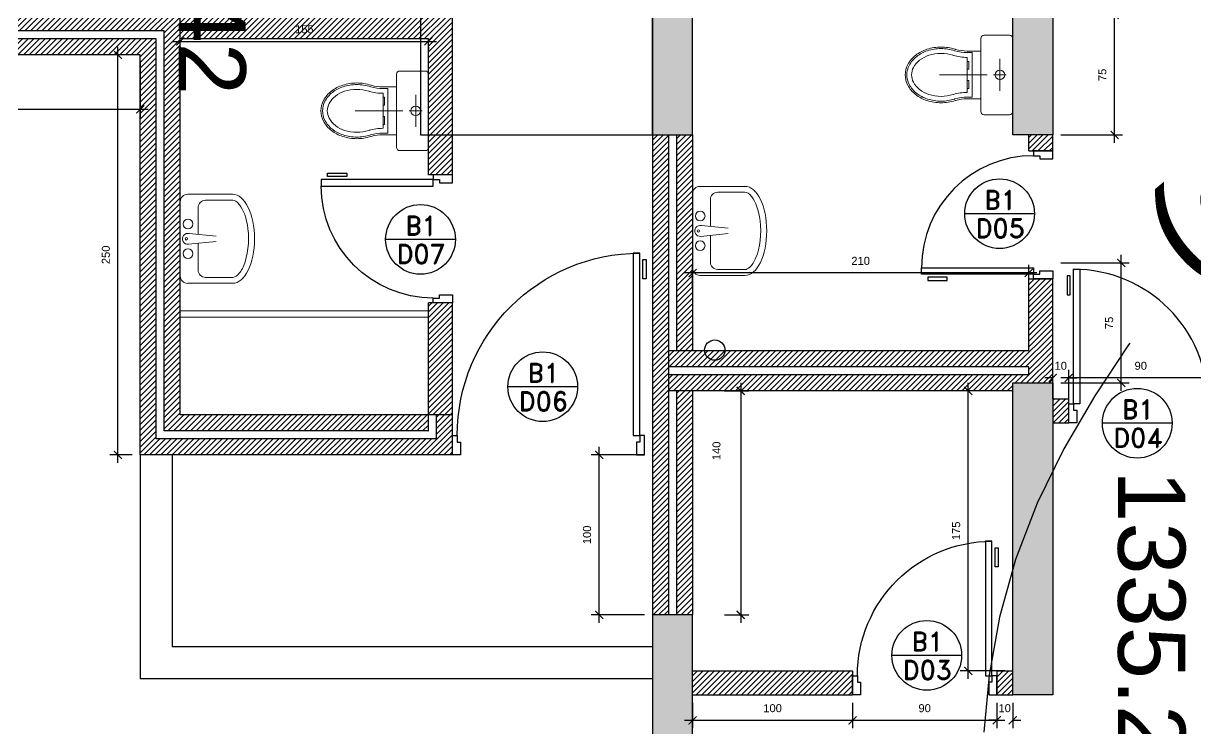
# Model space of a CAD drawing. Header units: centimetres. Extents: x 96271 to 179142, y 9855 to 112216.
# Drawn here: x 139344 to 140076, y 81679 to 82120 of the extents above; entities that cross this region are included whole.
import ezdxf
from ezdxf.enums import TextEntityAlignment as Align

# ---------------------------------------------------------------- set-up
doc = ezdxf.new("R2010")
doc.units = ezdxf.units.CM
doc.header["$LTSCALE"] = 100
doc.header["$MEASUREMENT"] = 0
doc.header["$PDSIZE"] = 0.2
doc.layers.get('0').update_dxf_attribs({"linetype": 'CONTINUOUS'})
doc.layers.get('DEFPOINTS').update_dxf_attribs({"linetype": 'CONTINUOUS'})
for name, color, linetype in [('0-door', 7, 'CONTINUOUS'), ('1-door', 7, 'CONTINUOUS'), ('A-Dim CMU', 2, 'CONTINUOUS'), ('A-DOOR-ANOT', 111, 'CONTINUOUS'), ('A-Patt-CMU', 8, 'CONTINUOUS'), ('A-Patt-Strcr', 8, 'CONTINUOUS'), ('A-Sanitary fixt', 143, 'CONTINUOUS'), ('A-Wall-Full', 5, 'CONTINUOUS'), ('A-Wall-Prht', 2, 'CONTINUOUS'), ('A-Wall-Strctr', 6, 'CONTINUOUS'), ('C-TOPO-MAJR', 235, 'CONTINUOUS'), ('HANDLES', 2, 'CONTINUOUS'), ('M-DR-SW', 62, 'CONTINUOUS'), ('PLANTS', 75, 'CONTINUOUS'), ('S-Limit-Formwork', 42, 'CONTINUOUS'), ('V-NODE-TEXT', 11, 'CONTINUOUS')]:
    doc.layers.add(name, color=color, linetype=linetype)
doc.layers.add('cadre', color=7, linetype='CONTINUOUS', lineweight=0)
doc.layers.add('sanitaires', color=150, linetype='CONTINUOUS', lineweight=0)
doc.styles.add('I', font='ITALICC.SHX')
doc.styles.add('ROMAND', font='romand.shx', dxfattribs={"height": 10})
doc.styles.get("Standard").update_dxf_attribs({"font": 'arial.ttf'})
doc.dimstyles.new('1-50', dxfattribs={"dimtxt": 11.25, "dimasz": 5, "dimexe": 5, "dimexo": 5, "dimgap": 5, "dimtad": 1, "dimdec": 1, "dimrnd": 0.5, "dimzin": 12, "dimdsep": 46, "dimtxsty": 'Standard', "dimblk": 'ARCHTICK', "dimcen": 0.09, "dimdle": 5, "dimadec": 0, "dimazin": 3, "dimtfac": 1, "dimtdec": 1, "dimtix": 1, "dimtofl": 0, "dimtmove": 1, "dimatfit": 3, "dimfxl": 5, "dimtolj": 1, "dimtzin": 0, "dimarcsym": 0})
pattern_1 = [(225, (149663.1543, 69378.0145), (1.76776695, -1.76776695), [])]

# ---------------------------------------------------------------- blocks, each defined once
blk = doc.blocks.new('A$C5EE75B5F')
at = {"layer": 'C-TOPO-MAJR', "linetype": 'Continuous', "lineweight": -3}
blk.add_lwpolyline([(77.772, 41.1654), (77.7827, 41.1578), (78.1019, 40.947), (78.4322, 40.7548), (78.7732, 40.5875), (79.1248, 40.4519), (79.4856, 40.3527), (79.8482, 40.288), (80.204, 40.254)], dxfattribs=at)
blk.add_text('(1335.00)', height=0.6, rotation=309.70217, dxfattribs=at).set_placement((75.9316, 42.6638, 1325), align=Align.CENTER)
at = {"layer": 'cadre', "style": 'I', "flags": 4}
blk.add_attdef('NORD', text='', height=0.27, rotation=272.48913, dxfattribs=at).set_placement((17.2349, 54.4223), align=Align.MIDDLE)
blk.add_attdef('NORD', text='', height=0.27, rotation=272.48913, dxfattribs=at).set_placement((17.2349, 54.4223), align=Align.MIDDLE)
at = {"layer": 'V-NODE-TEXT', "color": 3, "linetype": 'ByBlock', "char_height": 0.42, "attachment_point": 4}
for s, insert in [('1335.20', (78.5665, 41.3001)), ('1334.42', (74.1008, 35.4307))]:
    blk.add_mtext(s, dxfattribs=dict(at, insert=insert))
blk = doc.blocks.new('Dl80-12')
at = {"color": 1}
for p, q in [((0.3, 1.1), (0.3, 9.5)), ((0.3, 9.5), (0.7, 9.5)), ((0.7, 9.5), (0.7, 1.1)), ((0, -0.1), (0, 1.1)), ((0, 1.1), (0.3, 1.1)), ((0.3, 1.1), (0.3, 0.7)), ((0.7, 1.1), (0.3, 1.1)), ((8.7, 1.1), (8.7, 0.7)), ((9, 1.1), (8.7, 1.1)), ((9, -0.1), (9, 1.1)), ((0.3, 0.7), (0.5, 0.7)), ((0.5, 0.7), (0.5, -0.1)), ((8.7, 0.7), (8.5, 0.7)), ((8.5, 0.7), (8.5, -0.1)), ((0.5, -0.1), (0, -0.1)), ((8.5, -0.1), (9, -0.1))]:
    blk.add_line(p, q, dxfattribs=at)
at = {"color": 7}
blk.add_arc((0.3, 1.1), 8.4, 0, 90, dxfattribs=at)
at = {"layer": 'HANDLES'}
blk.add_lwpolyline([(0.1, 9.1), (-0.1, 9.1), (-0.1, 7.9), (0.1, 7.9), (0.1, 9.1)], dxfattribs=at)
blk = doc.blocks.new('A$C16F3348E')
at = {"color": 1}
for p, q in [((126, 231), (114, 231)), ((114, 231), (114, 228)), ((114, 228), (118, 228)), ((118, 228), (118, 226)), ((126, 226), (126, 231)), ((118, 226), (126, 226)), ((0, 118), (114, 118)), ((0, 114), (0, 118)), ((114, 118), (114, 114)), ((114, 114), (0, 114)), ((114, 114), (118, 114)), ((114, 111), (114, 114)), ((126, 111), (114, 111)), ((118, 116), (126, 116)), ((118, 114), (118, 116)), ((126, 116), (126, 111))]:
    blk.add_line(p, q, dxfattribs=at)
blk.add_arc((114, 114), 114, 90, 180)
at = {"layer": 'HANDLES'}
blk.add_lwpolyline([(4, 112), (4, 110), (16, 110), (16, 112), (4, 112)], dxfattribs=at)
blk = doc.blocks.new('_ArchTick')
at = {"color": 0, "linetype": 'ByBlock', "const_width": 0.15}
blk.add_lwpolyline([(-0.5, -0.5), (0.5, 0.5)], dxfattribs=at)
blk = doc.blocks.new('*D1431')
at = {"layer": 'A-Dim CMU', "color": 0, "lineweight": -2, "transparency": 16777216}
for p, q in [((139411.56, 82100.37), (139397.61, 82100.37)), ((139402.61, 81845.33), (139402.61, 82105.37)), ((139411.56, 81850.33), (139397.61, 81850.33))]:
    blk.add_line(p, q, dxfattribs=at)
at = {"layer": 'DEFPOINTS', "color": 0, "transparency": 16777216}
for p in [(139402.61, 82100.37), (139416.56, 82100.37), (139416.56, 81850.33)]:
    blk.add_point(p, dxfattribs=at)
at = {"layer": 'A-Dim CMU', "color": 0, "lineweight": -2, "transparency": 16777216, "xscale": 5, "yscale": 5, "zscale": 5}
for p, rotation in [((139402.61, 82100.37), 90), ((139402.61, 81850.33), 270)]:
    blk.add_blockref('_ArchTick', p, dxfattribs=dict(at, rotation=rotation))
at = {"layer": 'A-Dim CMU', "color": 0, "transparency": 16777216, "insert": (139395.05, 81975.35), "char_height": 5, "attachment_point": 5, "rotation": 90}
blk.add_mtext('\\A1;250', dxfattribs=at)
blk = doc.blocks.new('*D1432')
at = {"layer": 'A-Dim CMU', "color": 0, "lineweight": -2, "transparency": 16777216}
for p, q in [((138901.56, 82095.37), (138901.56, 82061.27)), ((139416.56, 82095.37), (139416.56, 82061.27)), ((139421.56, 82066.27), (138896.56, 82066.27))]:
    blk.add_line(p, q, dxfattribs=at)
at = {"layer": 'DEFPOINTS', "color": 0, "transparency": 16777216}
for p in [(138901.56, 82100.37), (139416.56, 82100.37), (138901.56, 82066.27)]:
    blk.add_point(p, dxfattribs=at)
at = {"layer": 'A-Dim CMU', "color": 0, "lineweight": -2, "transparency": 16777216, "xscale": 5, "yscale": 5, "zscale": 5, "rotation": 180}
blk.add_blockref('_ArchTick', (138901.56, 82066.27), dxfattribs=at)
at = {"layer": 'A-Dim CMU', "color": 0, "lineweight": -2, "transparency": 16777216, "xscale": 5, "yscale": 5, "zscale": 5}
blk.add_blockref('_ArchTick', (139416.56, 82066.27), dxfattribs=at)
at = {"layer": 'A-Dim CMU', "color": 0, "transparency": 16777216, "insert": (139159.06, 82073.82), "char_height": 5, "attachment_point": 5}
blk.add_mtext('\\A1;515', dxfattribs=at)
blk = doc.blocks.new('*D1455')
at = {"layer": 'A-Dim CMU', "color": 0, "lineweight": -2, "transparency": 16777216}
for p, q in [((139761.56, 81695.33), (139761.56, 81679.43)), ((139861.56, 81695.33), (139861.56, 81679.43)), ((139756.56, 81684.43), (139866.56, 81684.43))]:
    blk.add_line(p, q, dxfattribs=at)
at = {"layer": 'DEFPOINTS', "color": 0, "transparency": 16777216}
for p in [(139761.56, 81700.33), (139861.56, 81700.33), (139861.56, 81684.43)]:
    blk.add_point(p, dxfattribs=at)
at = {"layer": 'A-Dim CMU', "color": 0, "lineweight": -2, "transparency": 16777216, "xscale": 5, "yscale": 5, "zscale": 5, "rotation": 180}
blk.add_blockref('_ArchTick', (139761.56, 81684.43), dxfattribs=at)
at = {"layer": 'A-Dim CMU', "color": 0, "lineweight": -2, "transparency": 16777216, "xscale": 5, "yscale": 5, "zscale": 5}
blk.add_blockref('_ArchTick', (139861.56, 81684.43), dxfattribs=at)
at = {"layer": 'A-Dim CMU', "color": 0, "transparency": 16777216, "insert": (139811.56, 81691.98), "char_height": 5, "attachment_point": 5}
blk.add_mtext('\\A1;100', dxfattribs=at)
blk = doc.blocks.new('*D1456')
at = {"layer": 'A-Dim CMU', "color": 0, "lineweight": -2, "transparency": 16777216}
for p, q in [((139861.56, 81695.33), (139861.56, 81679.43)), ((139951.56, 81695.33), (139951.56, 81679.43)), ((139856.56, 81684.43), (139956.56, 81684.43))]:
    blk.add_line(p, q, dxfattribs=at)
at = {"layer": 'DEFPOINTS', "color": 0, "transparency": 16777216}
for p in [(139861.56, 81700.33), (139951.56, 81700.33), (139951.56, 81684.43)]:
    blk.add_point(p, dxfattribs=at)
at = {"layer": 'A-Dim CMU', "color": 0, "lineweight": -2, "transparency": 16777216, "xscale": 5, "yscale": 5, "zscale": 5, "rotation": 180}
blk.add_blockref('_ArchTick', (139861.56, 81684.43), dxfattribs=at)
at = {"layer": 'A-Dim CMU', "color": 0, "lineweight": -2, "transparency": 16777216, "xscale": 5, "yscale": 5, "zscale": 5}
blk.add_blockref('_ArchTick', (139951.56, 81684.43), dxfattribs=at)
at = {"layer": 'A-Dim CMU', "color": 0, "transparency": 16777216, "insert": (139906.56, 81691.98), "char_height": 5, "attachment_point": 5}
blk.add_mtext('\\A1;90', dxfattribs=at)
blk = doc.blocks.new('*D1402')
at = {"layer": 'A-Dim CMU', "color": 0, "lineweight": -2, "transparency": 16777216}
for p, q in [((139951.56, 81695.33), (139951.56, 81679.43)), ((139961.56, 81695.33), (139961.56, 81679.43)), ((139951.56, 81684.43), (139946.56, 81684.43)), ((139961.56, 81684.43), (139966.56, 81684.43))]:
    blk.add_line(p, q, dxfattribs=at)
at = {"layer": 'DEFPOINTS', "color": 0, "transparency": 16777216}
for p in [(139951.56, 81700.33), (139961.56, 81700.33), (139961.56, 81684.43)]:
    blk.add_point(p, dxfattribs=at)
at = {"layer": 'A-Dim CMU', "color": 0, "lineweight": -2, "transparency": 16777216, "xscale": 5, "yscale": 5, "zscale": 5}
blk.add_blockref('_ArchTick', (139951.56, 81684.43), dxfattribs=at)
at = {"layer": 'A-Dim CMU', "color": 0, "lineweight": -2, "transparency": 16777216, "xscale": 5, "yscale": 5, "zscale": 5, "rotation": 180}
blk.add_blockref('_ArchTick', (139961.56, 81684.43), dxfattribs=at)
at = {"layer": 'A-Dim CMU', "color": 0, "transparency": 16777216, "insert": (139956.56, 81691.98), "char_height": 5, "attachment_point": 5}
blk.add_mtext('\\A1;10', dxfattribs=at)
blk = doc.blocks.new('*D1403')
at = {"layer": 'A-Dim CMU', "color": 0, "lineweight": -2, "transparency": 16777216}
for p, q in [((139731.56, 81850.33), (139698.21, 81850.33)), ((139703.21, 81745.33), (139703.21, 81855.33)), ((139731.56, 81750.33), (139698.21, 81750.33))]:
    blk.add_line(p, q, dxfattribs=at)
at = {"layer": 'DEFPOINTS', "color": 0, "transparency": 16777216}
for p in [(139703.21, 81850.33), (139736.56, 81850.33), (139736.56, 81750.33)]:
    blk.add_point(p, dxfattribs=at)
at = {"layer": 'A-Dim CMU', "color": 0, "lineweight": -2, "transparency": 16777216, "xscale": 5, "yscale": 5, "zscale": 5}
for p, rotation in [((139703.21, 81850.33), 90), ((139703.21, 81750.33), 270)]:
    blk.add_blockref('_ArchTick', p, dxfattribs=dict(at, rotation=rotation))
at = {"layer": 'A-Dim CMU', "color": 0, "transparency": 16777216, "insert": (139695.66, 81800.33), "char_height": 5, "attachment_point": 5, "rotation": 90}
blk.add_mtext('\\A1;100', dxfattribs=at)
blk = doc.blocks.new('*D1404')
at = {"layer": 'A-Dim CMU', "color": 0, "lineweight": -2, "transparency": 16777216}
for p, q in [((139791.65, 81895.33), (139791.65, 81745.33)), ((139781.49, 81890.33), (139796.65, 81890.33)), ((139781.49, 81750.33), (139796.65, 81750.33))]:
    blk.add_line(p, q, dxfattribs=at)
at = {"layer": 'DEFPOINTS', "color": 0, "transparency": 16777216}
for p in [(139776.49, 81890.33), (139776.49, 81750.33), (139791.65, 81750.33)]:
    blk.add_point(p, dxfattribs=at)
at = {"layer": 'A-Dim CMU', "color": 0, "lineweight": -2, "transparency": 16777216, "xscale": 5, "yscale": 5, "zscale": 5}
for p, rotation in [((139791.65, 81890.33), 90), ((139791.65, 81750.33), 270)]:
    blk.add_blockref('_ArchTick', p, dxfattribs=dict(at, rotation=rotation))
at = {"layer": 'A-Dim CMU', "color": 0, "transparency": 16777216, "insert": (139776.54, 81852.83), "char_height": 5, "attachment_point": 5, "rotation": 90}
blk.add_mtext('\\A1;140', dxfattribs=at)
blk = doc.blocks.new('*D1405')
at = {"layer": 'A-Dim CMU', "color": 0, "lineweight": -2, "transparency": 16777216}
for p, q in [((140029.38, 81890.33), (140029.38, 81975.33)), ((139991.56, 81970.33), (140034.38, 81970.33)), ((139991.56, 81895.33), (140034.38, 81895.33))]:
    blk.add_line(p, q, dxfattribs=at)
at = {"layer": 'DEFPOINTS', "color": 0, "transparency": 16777216}
for p in [(139986.56, 81970.33), (140029.38, 81970.33), (139986.56, 81895.33)]:
    blk.add_point(p, dxfattribs=at)
at = {"layer": 'A-Dim CMU', "color": 0, "lineweight": -2, "transparency": 16777216, "xscale": 5, "yscale": 5, "zscale": 5}
for p, rotation in [((140029.38, 81970.33), 90), ((140029.38, 81895.33), 270)]:
    blk.add_blockref('_ArchTick', p, dxfattribs=dict(at, rotation=rotation))
at = {"layer": 'A-Dim CMU', "color": 0, "transparency": 16777216, "insert": (140021.84, 81932.83), "char_height": 5, "attachment_point": 5, "rotation": 90}
blk.add_mtext('\\A1;75', dxfattribs=at)
blk = doc.blocks.new('*D1406')
at = {"layer": 'A-Dim CMU', "color": 0, "lineweight": -2, "transparency": 16777216}
for p, q in [((139761.56, 81955.33), (139761.56, 81969.02)), ((139971.56, 81955.33), (139971.56, 81969.02)), ((139976.56, 81964.02), (139756.56, 81964.02))]:
    blk.add_line(p, q, dxfattribs=at)
at = {"layer": 'DEFPOINTS', "color": 0, "transparency": 16777216}
for p in [(139761.56, 81964.02), (139761.56, 81950.33), (139971.56, 81950.33)]:
    blk.add_point(p, dxfattribs=at)
at = {"layer": 'A-Dim CMU', "color": 0, "lineweight": -2, "transparency": 16777216, "xscale": 5, "yscale": 5, "zscale": 5, "rotation": 180}
blk.add_blockref('_ArchTick', (139761.56, 81964.02), dxfattribs=at)
at = {"layer": 'A-Dim CMU', "color": 0, "lineweight": -2, "transparency": 16777216, "xscale": 5, "yscale": 5, "zscale": 5}
blk.add_blockref('_ArchTick', (139971.56, 81964.02), dxfattribs=at)
at = {"layer": 'A-Dim CMU', "color": 0, "transparency": 16777216, "insert": (139866.56, 81971.57), "char_height": 5, "attachment_point": 5}
blk.add_mtext('\\A1;210', dxfattribs=at)
blk = doc.blocks.new('*D1408')
at = {"layer": 'A-Dim CMU', "color": 0, "lineweight": -2, "transparency": 16777216}
for p, q in [((140025.13, 82045.33), (140025.13, 82130.33)), ((139991.56, 82125.33), (140030.13, 82125.33)), ((139991.56, 82050.33), (140030.13, 82050.33))]:
    blk.add_line(p, q, dxfattribs=at)
at = {"layer": 'DEFPOINTS', "color": 0, "transparency": 16777216}
for p in [(139986.56, 82125.33), (140025.13, 82125.33), (139986.56, 82050.33)]:
    blk.add_point(p, dxfattribs=at)
at = {"layer": 'A-Dim CMU', "color": 0, "lineweight": -2, "transparency": 16777216, "xscale": 5, "yscale": 5, "zscale": 5}
for p, rotation in [((140025.13, 82125.33), 90), ((140025.13, 82050.33), 270)]:
    blk.add_blockref('_ArchTick', p, dxfattribs=dict(at, rotation=rotation))
at = {"layer": 'A-Dim CMU', "color": 0, "transparency": 16777216, "insert": (140017.59, 82087.83), "char_height": 5, "attachment_point": 5, "rotation": 90}
blk.add_mtext('\\A1;75', dxfattribs=at)
blk = doc.blocks.new('*D1417')
at = {"layer": 'A-Dim CMU', "color": 0, "lineweight": -2, "transparency": 16777216}
for p, q in [((139986.56, 81885.33), (139986.56, 81903.44)), ((139996.56, 81885.33), (139996.56, 81903.44)), ((139986.56, 81898.44), (139981.56, 81898.44)), ((139996.56, 81898.44), (140001.56, 81898.44))]:
    blk.add_line(p, q, dxfattribs=at)
at = {"layer": 'DEFPOINTS', "color": 0, "transparency": 16777216}
for p in [(139996.56, 81898.44), (139986.56, 81880.33), (139996.56, 81880.33)]:
    blk.add_point(p, dxfattribs=at)
at = {"layer": 'A-Dim CMU', "color": 0, "lineweight": -2, "transparency": 16777216, "xscale": 5, "yscale": 5, "zscale": 5}
blk.add_blockref('_ArchTick', (139986.56, 81898.44), dxfattribs=at)
at = {"layer": 'A-Dim CMU', "color": 0, "lineweight": -2, "transparency": 16777216, "xscale": 5, "yscale": 5, "zscale": 5, "rotation": 180}
blk.add_blockref('_ArchTick', (139996.56, 81898.44), dxfattribs=at)
at = {"layer": 'A-Dim CMU', "color": 0, "transparency": 16777216, "insert": (139991.56, 81905.99), "char_height": 5, "attachment_point": 5}
blk.add_mtext('\\A1;10', dxfattribs=at)
blk = doc.blocks.new('*D1418')
at = {"layer": 'A-Dim CMU', "color": 0, "lineweight": -2, "transparency": 16777216}
for p, q in [((139996.56, 81885.33), (139996.56, 81903.44)), ((140086.56, 81885.33), (140086.56, 81903.44)), ((140091.56, 81898.44), (139991.56, 81898.44))]:
    blk.add_line(p, q, dxfattribs=at)
at = {"layer": 'DEFPOINTS', "color": 0, "transparency": 16777216}
for p in [(139996.56, 81898.44), (139996.56, 81880.33), (140086.56, 81880.33)]:
    blk.add_point(p, dxfattribs=at)
at = {"layer": 'A-Dim CMU', "color": 0, "lineweight": -2, "transparency": 16777216, "xscale": 5, "yscale": 5, "zscale": 5}
for p, rotation in [((139996.56, 81898.44), 179.9999999994442), ((140086.56, 81898.44), 359.9999999994442)]:
    blk.add_blockref('_ArchTick', p, dxfattribs=dict(at, rotation=rotation))
at = {"layer": 'A-Dim CMU', "color": 0, "transparency": 16777216, "insert": (140041.56, 81905.99), "char_height": 5, "attachment_point": 5}
blk.add_mtext('\\A1;90', dxfattribs=at)
blk = doc.blocks.new('SIEGE')
at = {"layer": 'sanitaires'}
for p, q in [((0.08, -0.1), (0.08, 0.1)), ((0.04, 0), (0.12, 0)), ((0.16, 0), (0.46, 0))]:
    blk.add_line(p, q, dxfattribs=at)
for points in [[(0, -0.23), (0, 0.23, -0.414214), (0.02, 0.25), (0.18, 0.25, -0.414214), (0.2, 0.23), (0.2, -0.23, -0.414214), (0.18, -0.25), (0.02, -0.25, -0.414214)], [(0.255, 0.14), (0.2858, 0.14, 0.070503), (0.3623, 0.1508, -0.002744), (0.3646, 0.1516, -0.078075), (0.45, 0.165, -0.078075), (0.5354, 0.1516, -0.087567), (0.603, 0.1159, -0.105488), (0.65, 0.0599, -0.122953), (0.665, 0, -0.122953), (0.65, -0.0599, -0.105488), (0.603, -0.1159, -0.087567), (0.5354, -0.1516, -0.078075), (0.45, -0.165, -0.078075), (0.3646, -0.1516, -0.002744), (0.3623, -0.1508, 0.070503), (0.2858, -0.14), (0.255, -0.14)], [(0.285, 0.11), (0.2858, 0.11, 0.071649), (0.3719, 0.1224, -0.002744), (0.3738, 0.123, -0.078075), (0.45, 0.135, -0.078075), (0.5262, 0.123, -0.087567), (0.5845, 0.0922, -0.105488), (0.6236, 0.0458, -0.122953), (0.635, 0, -0.122953), (0.6236, -0.0458, -0.105488), (0.5845, -0.0922, -0.087567), (0.5262, -0.123, -0.078075), (0.45, -0.135, -0.078075), (0.3738, -0.123, -0.002744), (0.3719, -0.1224, 0.071649), (0.2858, -0.11), (0.285, -0.11)]]:
    blk.add_lwpolyline(points, format="xyb", close=True, dxfattribs=at)
blk.add_lwpolyline([(0.2, 0.15), (0.2858, 0.15, 0.070055), (0.3592, 0.1603, -0.002744), (0.3616, 0.1611, -0.078075), (0.45, 0.175, -0.078075), (0.5384, 0.1611, -0.087567), (0.6091, 0.1237, -0.105488), (0.6589, 0.0646, -0.122953), (0.675, 0, -0.122953), (0.6589, -0.0646, -0.105488), (0.6091, -0.1237, -0.087567), (0.5384, -0.1611, -0.078075), (0.45, -0.175, -0.078075), (0.3616, -0.1611, -0.002744), (0.3592, -0.1603, 0.070055), (0.2858, -0.15), (0.2, -0.15)], format="xyb", dxfattribs=at)
for points in [[(0.285, 0.085), (0.275, 0.085), (0.275, 0.035), (0.285, 0.035)], [(0.285, -0.085), (0.275, -0.085), (0.275, -0.035), (0.285, -0.035)]]:
    blk.add_lwpolyline(points, dxfattribs=at)
blk.add_circle((0.08, 0), 0.03, dxfattribs=at)
blk = doc.blocks.new('A$C16793335')
at = {"layer": 'sanitaires'}
for p, q in [((-22.93, 1.35), (23.44, 1.35)), ((-27.57, -3.29), (-27.57, -31.39)), ((-1.48, -20.99), (-3.07, -4.27)), ((1.98, -20.99), (3.67, -3.74)), ((28.07, -3.29), (28.07, -31.39)), ((-23.86, -14.41), (-23.86, -31.39)), ((-2.55, -9.78), (-19.22, -9.78)), ((19.73, -9.78), (3.08, -9.78)), ((24.36, -14.41), (24.36, -31.39))]:
    blk.add_line(p, q, dxfattribs=at)
for centre, radius in [((-9.02, -3.42), 3.02), ((0.25, -2.33), 0.741), ((9.53, -3.42), 3.02)]:
    blk.add_circle(centre, radius, dxfattribs=at)
for centre, radius, start, end in [((-22.93, -3.29), 4.64, 90, 180), ((0.25, -3.42), 3.43, 354.03503, 194.36306), ((23.44, -3.29), 4.64, 0, 90), ((-19.22, -14.41), 4.64, 90, 180), ((19.73, -14.41), 4.64, 0, 90)]:
    blk.add_arc(centre, radius, start, end, dxfattribs=at)
at = {"layer": 'sanitaires', "extrusion": (0, 0, -1)}
blk.add_ellipse((0.25, -31.39), major_axis=(-27.82, 0), ratio=0.489262, start_param=3.141593, end_param=6.283185, dxfattribs=at)
at = {"layer": 'sanitaires'}
blk.add_open_spline([(24.36, -31.39), (24.36, -32.25), (24.02, -33.26), (21.65, -35.79), (19.64, -37.16), (11.04, -40.78), (1.94, -41.89), (-12.47, -40.12), (-18.08, -38.01), (-23.21, -34), (-23.86, -32.51), (-23.86, -31.39)], degree=3, knots=[0, 0, 0, 0, 0.429762, 0.429762, 0.859523, 0.859523, 1.816754, 1.816754, 2.581686, 2.581686, 3.141593, 3.141593, 3.141593, 3.141593], dxfattribs=at)
blk = doc.blocks.new('Dl70-12')
at = {"color": 1}
for p, q in [((0.3, 8.1), (0.7, 8.1)), ((0.3, 1.1), (0.3, 8.1)), ((0.7, 8.1), (0.7, 1.1)), ((0, -0.1), (0, 1.1)), ((0, 1.1), (0.3, 1.1)), ((0.3, 1.1), (0.3, 0.7)), ((0.7, 1.1), (0.3, 1.1)), ((7.7, 1.1), (7.7, 0.7)), ((8, 1.1), (7.7, 1.1)), ((8, -0.1), (8, 1.1)), ((0.3, 0.7), (0.5, 0.7)), ((0.5, 0.7), (0.5, -0.1)), ((7.5, 0.7), (7.5, -0.1)), ((7.7, 0.7), (7.5, 0.7)), ((0.5, -0.1), (0, -0.1)), ((7.5, -0.1), (8, -0.1))]:
    blk.add_line(p, q, dxfattribs=at)
at = {"color": 7}
blk.add_arc((0.7, 1.1), 7, 0, 90, dxfattribs=at)
at = {"layer": 'HANDLES'}
blk.add_lwpolyline([(0.1, 7.7), (-0.1, 7.7), (-0.1, 6.5), (0.1, 6.5), (0.1, 7.7)], dxfattribs=at)
blk = doc.blocks.new('*D1426')
at = {"layer": 'A-Dim CMU', "color": 0, "lineweight": -2, "transparency": 16777216}
for p, q in [((139436.56, 82108.78), (139601.56, 82108.78)), ((139441.56, 82105.37), (139441.56, 82103.78)), ((139596.56, 82105.37), (139596.56, 82103.78))]:
    blk.add_line(p, q, dxfattribs=at)
at = {"layer": 'DEFPOINTS', "color": 0, "transparency": 16777216}
for p in [(139441.56, 82110.37), (139596.56, 82110.37), (139596.56, 82108.78)]:
    blk.add_point(p, dxfattribs=at)
at = {"layer": 'A-Dim CMU', "color": 0, "lineweight": -2, "transparency": 16777216, "xscale": 5, "yscale": 5, "zscale": 5, "rotation": 180}
blk.add_blockref('_ArchTick', (139441.56, 82108.78), dxfattribs=at)
at = {"layer": 'A-Dim CMU', "color": 0, "lineweight": -2, "transparency": 16777216, "xscale": 5, "yscale": 5, "zscale": 5}
blk.add_blockref('_ArchTick', (139596.56, 82108.78), dxfattribs=at)
at = {"layer": 'A-Dim CMU', "color": 0, "transparency": 16777216, "insert": (139519.06, 82116.33), "char_height": 5, "attachment_point": 5}
blk.add_mtext('\\A1;155', dxfattribs=at)
blk = doc.blocks.new('DOOR NO')
blk.add_line((1261, 534), (661, 534))
blk.add_circle((961, 534), 300)
at = {"style": 'ROMAND'}
for tag, p in [('LEVEL', (969, 572)), ('DOOR', (966, 327))]:
    blk.add_attdef(tag, text='', height=162, dxfattribs=at).set_placement(p, align=Align.CENTER)
blk = doc.blocks.new('*D1463')
at = {"layer": 'A-Dim CMU', "color": 0, "lineweight": -2, "transparency": 16777216}
for p, q in [((139933.83, 81710.33), (139933.83, 81895.33)), ((139956.56, 81890.33), (139928.83, 81890.33)), ((139956.56, 81715.33), (139928.83, 81715.33))]:
    blk.add_line(p, q, dxfattribs=at)
at = {"layer": 'DEFPOINTS', "color": 0, "transparency": 16777216}
for p in [(139933.83, 81890.33), (139961.56, 81890.33), (139961.56, 81715.33)]:
    blk.add_point(p, dxfattribs=at)
at = {"layer": 'A-Dim CMU', "color": 0, "lineweight": -2, "transparency": 16777216, "xscale": 5, "yscale": 5, "zscale": 5}
for p, rotation in [((139933.83, 81890.33), 90), ((139933.83, 81715.33), 270)]:
    blk.add_blockref('_ArchTick', p, dxfattribs=dict(at, rotation=rotation))
at = {"layer": 'A-Dim CMU', "color": 0, "transparency": 16777216, "insert": (139926.28, 81802.83), "char_height": 5, "attachment_point": 5, "rotation": 90}
blk.add_mtext('\\A1;175', dxfattribs=at)

msp = doc.modelspace()

# ---------------------------------------------------------------- hatches: boundary and pattern name
at = {"layer": 'A-Patt-CMU'}
h = msp.add_hatch(dxfattribs=at)
h.set_pattern_fill('ANSI31', color=256, scale=20, angle=180)
h.set_pattern_definition([(225, (136004.5307, 69378.0145), (1.76776695, -1.76776695), [])])
h.paths.add_polyline_path([(139256.559, 82745.329), (139241.559, 82745.329), (139241.559, 82665.329), (139256.559, 82665.329)])
h.paths.add_polyline_path([(139986.559, 82350.329), (139976.559, 82350.329), (139976.559, 82125.329), (139986.559, 82125.329)])
h.paths.add_polyline_path([(139861.559, 81715.329), (139761.559, 81715.329), (139761.559, 81700.329), (139861.559, 81700.329)])
h.paths.add_polyline_path([(139961.559, 81715.329), (139951.559, 81715.329), (139951.559, 81700.329), (139961.559, 81700.329)])
h.paths.add_polyline_path([(139996.559, 81885.329), (139986.559, 81885.329), (139986.559, 81870.329), (139996.559, 81870.329)])
h.paths.add_polyline_path([(139961.559, 81460.329), (139921.559, 81460.329), (139921.559, 81445.329), (139961.559, 81445.329)])
h.paths.add_polyline_path([(140221.559, 81285.329), (140161.559, 81285.329), (140161.559, 81275.329), (140221.559, 81275.329)])
h.paths.add_polyline_path([(140391.559, 82070.329), (140391.559, 82060.329), (140461.559, 82060.329), (140461.559, 82070.329)])
h.paths.add_polyline_path([(140391.559, 82030.329), (140401.559, 82030.329), (140401.559, 82060.329), (140391.559, 82060.329)])
h.paths.add_polyline_path([(140391.559, 81940.329), (140496.559, 81940.329), (140496.559, 81950.329), (140401.559, 81950.329), (140401.559, 81970.329), (140391.559, 81970.329)])
h.paths.add_polyline_path([(139746.559, 82490.329), (139746.559, 82610.329), (139736.559, 82610.329), (139736.559, 82490.329)])
h.paths.add_polyline_path([(139751.559, 82610.329), (139751.559, 82490.329), (139761.559, 82490.329), (139761.559, 82610.329)])
h.paths.add_polyline_path([(139596.559, 81945.372), (139596.559, 81875.329), (139601.559, 81875.329), (139601.559, 81860.329), (139426.559, 81860.329), (139426.559, 82110.351), (138936.559, 82110.351), (138936.559, 82100.329), (139416.559, 82100.372), (139416.559, 81850.329), (139611.559, 81850.329), (139611.559, 81945.372)])
h.paths.add_polyline_path([(139596.559, 81865.329), (139596.559, 81875.329), (139441.559, 81875.329), (139441.559, 82110.372), (139596.559, 82110.372), (139596.559, 82025.372), (139611.559, 82025.372), (139611.559, 82125.372), (139256.559, 82125.372), (139256.559, 82575.329), (139241.559, 82575.329), (139241.559, 82125.343), (138936.559, 82125.343), (138936.559, 82115.351), (139431.559, 82115.351), (139431.559, 81865.329)])
h.paths.add_polyline_path([(139961.559, 82265.329), (139971.548, 82265.329), (139971.548, 82350.329), (139961.559, 82350.329)])
h.paths.add_polyline_path([(139971.548, 82240.329), (139961.559, 82240.329), (139961.559, 82125.329), (139971.548, 82125.329)])
h.paths.add_polyline_path([(139746.559, 81630.34), (139746.559, 81670.329), (139736.559, 81670.329), (139736.559, 81630.34)])
h.paths.add_polyline_path([(139751.559, 81670.329), (139751.559, 81630.329), (139761.559, 81630.329), (139761.559, 81670.329)])
h.paths.add_polyline_path([(139746.559, 81510.34), (139736.559, 81510.34), (139736.559, 81315.329), (139746.559, 81315.329)])
h.paths.add_polyline_path([(139751.559, 81460.329), (139761.559, 81460.329), (139761.559, 81510.34), (139751.559, 81510.34)])
h.paths.add_polyline_path([(139761.559, 81445.329), (139751.559, 81445.329), (139751.559, 81315.329), (139761.559, 81315.329)])
h = msp.add_hatch(dxfattribs=at)
h.set_pattern_fill('ANSI31', color=256, scale=20, angle=180)
h.set_pattern_definition(pattern_1)
h.paths.add_polyline_path([(139751.559, 81915.329), (139761.559, 81915.329), (139761.559, 82050.329), (139751.559, 82050.329)], flags=17)
h.paths.add_polyline_path([(139751.559, 81890.329), (139751.559, 81750.329), (139761.559, 81750.329), (139761.559, 81890.329)])
h.paths.add_polyline_path([(139746.559, 81750.329), (139746.559, 82050.329), (139736.559, 82050.329), (139736.559, 81750.329)])
h = msp.add_hatch(dxfattribs=at)
h.set_pattern_fill('ANSI31', color=256, scale=20, angle=180)
h.set_pattern_definition(pattern_1)
h.paths.add_polyline_path([(139986.559, 82050.329), (139971.559, 82050.329), (139971.559, 82040.329), (139986.559, 82040.329)])
h = msp.add_hatch(dxfattribs=at)
h.set_pattern_fill('ANSI31', color=256, scale=20, angle=180)
h.set_pattern_definition(pattern_1)
h.paths.add_polyline_path([(139986.559, 81960.329), (139971.559, 81960.329), (139971.559, 81915.329), (139781.742, 81915.329), (139769.077, 81915.329), (139746.559, 81915.329), (139746.559, 81905.329), (139971.559, 81905.329), (139971.559, 81900.329), (139746.559, 81900.329), (139746.559, 81890.329), (139961.559, 81890.329), (139961.559, 81895.329), (139986.559, 81895.329)])
at = {"layer": 'A-Patt-Strcr'}
h = msp.add_hatch(dxfattribs=at)
h.set_pattern_fill('AR-CONC', color=256, scale=2)
h.set_pattern_definition([(50, (129598.393, 77124.047), (14.345204, -1.255043), [1.5, -16.5]), (355, (129598.393, 77124.047), (-2.775027, 15.043843), [1.2, -13.2]), (100.45144, (129599.589, 77123.942), (11.570177, 13.7888), [1.274804, -14.022842]), (46.1842, (129598.393, 77128.047), (21.344827, -3.310386), [2.25, -24.75]), (96.63564, (129600.172, 77127.77), (18.69324, 19.482372), [1.912207, -21.034275]), (351.18416, (129598.393, 77128.047), (18.69324, 19.482372), [1.8, -19.8]), (21, (129600.393, 77127.047), (11.938141, -8.052378), [1.5, -16.5]), (326, (129600.393, 77127.047), (4.866307, 14.503001), [1.2, -13.2]), (71.45144, (129601.388, 77126.376), (16.804448, 6.450623), [1.274804, -14.022842]), (37.5, (129598.393, 77124.047), (0.2431971, 6.657877), [0, -13.04, 0, -13.4, 0, -13.25]), (7.5, (129598.393, 77124.047), (5.2613907, 7.8882342), [0, -7.64, 0, -12.74, 0, -5.05]), (327.5, (129593.933, 77124.047), (10.6764487, -0.4510974), [0, -5, 0, -15.6, 0, -20.7]), (317.5, (129591.933, 77124.047), (11.6637234, 2.0020996), [0, -6.5, 0, -10.36, 0, -14.7])])
h.paths.add_polyline_path([(139736.559, 81200.329), (139376.559, 81200.329), (139376.559, 81175.329), (139401.559, 81175.329), (139736.559, 81175.329)], flags=17)
h.paths.add_polyline_path([(138901.559, 81670.329), (138876.559, 81670.329), (138876.559, 81270.329), (138901.559, 81270.329)])
h.paths.add_polyline_path([(138901.559, 82775.329), (138876.559, 82775.329), (138876.559, 82180.329), (138901.559, 82180.329)])
edge = h.paths.add_edge_path()
edge.add_line((140486.559, 82835.329), (140486.559, 82810.329))
edge.add_line((140486.559, 82810.329), (140981.46, 82810.329))
edge.add_line((140981.46, 82810.329), (141043.327, 80977.01))
edge.add_line((141043.327, 80977.01), (139866.857, 80980.229))
edge.add_line((139866.857, 80980.229), (139504.72, 80897.76))
edge.add_arc((139826.559, 81175.329), 425, 180, 220.776015, ccw=False)
edge.add_line((139401.559, 81175.329), (139376.559, 81175.329))
edge.add_arc((139826.559, 81175.329), 450, 180, 222.70827)
edge.add_line((139495.892, 80870.11), (139869.634, 80955.221))
edge.add_line((139869.634, 80955.221), (141065.679, 80951.949))
edge.add_line((141065.679, 80951.949), (141005.677, 82835.329))
edge.add_line((141005.677, 82835.329), (140486.559, 82835.329))
h = msp.add_hatch(dxfattribs=at)
h.set_pattern_fill('EARTH', color=256, scale=100)
h.set_pattern_definition([(0, (129598.393, 77124.047), (25, 25), [25, -25]), (0, (129598.393, 77133.422), (25, 25), [25, -25]), (0, (129598.393, 77142.797), (25, 25), [25, -25]), (90, (129601.518, 77145.922), (-25, 25), [25, -25]), (90, (129610.893, 77145.922), (-25, 25), [25, -25]), (90, (129620.268, 77145.922), (-25, 25), [25, -25])])
edge = h.paths.add_edge_path()
edge.add_line((139504.72, 80897.76), (139866.857, 80980.229))
edge.add_line((139866.857, 80980.229), (141039.868, 80977.019))
edge.add_line((141039.868, 80977.019), (140981.46, 82810.329))
edge.add_line((140981.46, 82810.329), (140486.559, 82810.329))
edge.add_line((140486.559, 82810.329), (140486.559, 82350.329))
edge.add_line((140486.559, 82350.329), (140486.559, 82125.329))
edge.add_line((140486.559, 82125.329), (140486.559, 82075.329))
edge.add_line((140486.559, 82075.329), (140521.559, 82075.329))
edge.add_line((140521.559, 82075.329), (140521.559, 81870.329))
edge.add_line((140521.559, 81870.329), (140486.559, 81870.329))
edge.add_line((140486.559, 81870.329), (140486.559, 81425.329))
edge.add_line((140486.559, 81425.329), (140246.559, 81425.329))
edge.add_line((140246.559, 81425.329), (140246.559, 81175.329))
edge.add_line((140246.559, 81175.329), (139761.559, 81175.329))
edge.add_line((139761.559, 81175.329), (139401.559, 81175.329))
edge.add_arc((139826.559, 81175.329), 425, 180, 220.776015)
h = msp.add_hatch(dxfattribs=at)
h.set_pattern_fill('AR-CONC', color=256, scale=2)
h.set_pattern_definition([(50, (149598.393, 77124.047), (14.345204, -1.255043), [1.5, -16.5]), (355, (149598.393, 77124.047), (-2.775027, 15.043843), [1.2, -13.2]), (100.45144, (149599.589, 77123.942), (11.570177, 13.7888), [1.274804, -14.022842]), (46.1842, (149598.393, 77128.047), (21.344827, -3.310386), [2.25, -24.75]), (96.63564, (149600.172, 77127.77), (18.69324, 19.482372), [1.912207, -21.034275]), (351.18416, (149598.393, 77128.047), (18.69324, 19.48237), [1.8, -19.8]), (21, (149600.393, 77127.047), (11.938141, -8.052378), [1.5, -16.5]), (326, (149600.393, 77127.047), (4.866307, 14.503), [1.2, -13.2]), (71.45144, (149601.388, 77126.376), (16.804448, 6.450623), [1.274804, -14.022842]), (37.5, (149598.393, 77124.047), (0.243197, 6.657877), [0, -13.04, 0, -13.4, 0, -13.25]), (7.5, (149598.393, 77124.047), (5.2613907, 7.8882342), [0, -7.64, 0, -12.74, 0, -5.05]), (327.5, (149593.933, 77124.047), (10.6764487, -0.4510974), [0, -5, 0, -15.6, 0, -20.7]), (317.5, (149591.933, 77124.047), (11.6637234, 2.0021), [0, -6.5, 0, -10.36, 0, -14.7])])
h.paths.add_polyline_path([(140246.559, 81425.329), (140281.559, 81425.329), (140281.559, 81450.329), (140221.559, 81450.329), (140221.559, 81200.329), (139761.559, 81200.329), (139761.559, 81175.329), (140246.559, 81175.329)])
h.paths.add_polyline_path([(139761.559, 81315.329), (139736.559, 81315.329), (139736.559, 81175.329), (139761.559, 81175.329)])
h.paths.add_polyline_path([(140486.559, 82635.329), (140461.559, 82635.329), (140461.559, 82390.329), (140486.559, 82390.329)])
h.paths.add_polyline_path([(140486.559, 82390.329), (140461.559, 82390.329), (140461.559, 82350.329), (140486.559, 82350.329)])
h.paths.add_polyline_path([(140486.559, 82350.329), (140461.559, 82350.329), (140461.559, 82125.329), (140486.559, 82125.329)])
h.paths.add_polyline_path([(140486.559, 82125.329), (140461.559, 82125.329), (140461.559, 82050.329), (140486.559, 82050.329)])
h.paths.add_polyline_path([(140521.559, 82075.329), (140486.559, 82075.329), (140486.559, 82050.329), (140496.559, 82050.329), (140496.559, 81895.329), (140521.559, 81895.329)])
h.paths.add_polyline_path([(140521.559, 81895.329), (140391.559, 81895.329), (140391.559, 81870.329), (140521.559, 81870.329)])
h.paths.add_polyline_path([(140486.559, 81870.329), (140461.559, 81870.329), (140461.559, 81450.329), (140281.559, 81450.329), (140281.559, 81425.329), (140486.559, 81425.329)])
h.paths.add_polyline_path([(139986.559, 81895.329), (139961.559, 81895.329), (139961.559, 81700.329), (139986.559, 81700.329)])
h.paths.add_polyline_path([(140341.559, 81750.329), (140311.559, 81750.329), (140311.559, 81720.329), (140341.559, 81720.329)], flags=17)
h.paths.add_polyline_path([(140341.559, 81600.329), (140311.559, 81600.329), (140311.559, 81570.329), (140341.559, 81570.329)], flags=17)
h.paths.add_polyline_path([(140136.559, 81300.329), (139986.559, 81300.329), (139986.559, 81275.329), (140136.559, 81275.329)], flags=17)
h.paths.add_polyline_path([(138936.559, 81270.329), (138876.559, 81270.329), (138876.559, 81175.329), (138936.559, 81175.329)])
h.paths.add_polyline_path([(138936.559, 81750.329), (138876.559, 81750.329), (138876.559, 81670.329), (138936.559, 81670.329)])
h.paths.add_polyline_path([(138936.559, 82180.329), (138876.559, 82180.329), (138876.559, 82100.329), (138936.559, 82100.329)])
h.paths.add_polyline_path([(139761.559, 82180.329), (139736.559, 82180.329), (139736.559, 82050.329), (139761.559, 82050.329)])
h.paths.add_polyline_path([(139986.559, 82125.329), (139961.559, 82125.329), (139961.559, 82050.329), (139986.559, 82050.329)])
h.paths.add_polyline_path([(139986.559, 82390.329), (139961.559, 82390.329), (139961.559, 82350.329), (139986.559, 82350.329)])
h.paths.add_polyline_path([(139761.559, 81750.329), (139736.559, 81750.329), (139736.559, 81670.329), (139761.559, 81670.329)])
h.paths.add_polyline_path([(139986.559, 81430.329), (139976.559, 81430.329), (139976.559, 81460.329), (139961.559, 81460.329), (139961.559, 81275.329), (139986.559, 81275.329)])
h.paths.add_polyline_path([(140146.559, 81430.329), (140136.559, 81430.329), (140136.559, 81275.329), (140161.559, 81275.329), (140161.559, 81460.329), (140146.559, 81460.329)])
at = {"layer": 'PLANTS'}
h = msp.add_hatch(dxfattribs=at)
h.set_pattern_fill('AR-SAND', color=256, scale=20)
h.set_pattern_definition([(37.5, (149663.154, 69378.014), (-1.259867, 38.536475), [0, -30.4, 0, -34, 0, -32.5]), (7.5, (149663.154, 69378.014), (35.39553, 56.44292), [0, -16.4, 0, -27.4, 0, -10.5]), (327.5, (149638.554, 69378.014), (62.28284, 0.11318), [0, -10, 0, -36, 0, -47]), (317.5, (149638.554, 69378.014), (60.12253, 17.55351), [0, -5, 0, -23.6, 0, -27])])
edge = h.paths.add_edge_path()
edge.add_line((138541.559, 81820.999), (138541.559, 82775.329))
edge.add_line((138541.559, 82775.329), (138901.559, 82775.329))
edge.add_line((138901.559, 82775.329), (138936.559, 82775.329))
edge.add_line((138936.559, 82775.329), (139151.559, 82775.329))
edge.add_line((139151.559, 82775.329), (139211.559, 82775.329))
edge.add_line((139211.559, 82775.329), (139426.559, 82775.329))
edge.add_line((139426.559, 82775.329), (139491.559, 82775.329))
edge.add_line((139491.559, 82775.329), (139706.559, 82775.329))
edge.add_line((139706.559, 82775.329), (139736.559, 82775.329))
edge.add_line((139736.559, 82775.329), (139736.559, 82835.329))
edge.add_line((139736.559, 82835.329), (139941.559, 82835.329))
edge.add_line((139941.559, 82835.329), (139939.518, 83600.319))
edge.add_line((139939.518, 83600.319), (140504.518, 83600.319))
edge.add_line((140504.518, 83600.319), (140505.052, 83400.329))
edge.add_line((140505.052, 83400.329), (140506.559, 83400.329))
edge.add_line((140506.559, 83400.329), (140506.559, 82835.329))
edge.add_line((140506.559, 82835.329), (140980.664, 82835.329))
edge.add_line((140980.664, 82835.329), (140942.274, 84040.329))
edge.add_line((140942.274, 84040.329), (139761.559, 84040.329))
edge.add_line((139761.559, 84040.329), (139761.559, 83625.329))
edge.add_line((139761.559, 83625.329), (138901.559, 83625.329))
edge.add_line((138901.559, 83625.329), (138901.559, 83100.329))
edge.add_line((138901.559, 83100.329), (138201.559, 83100.329))
edge.add_line((138201.559, 83100.329), (138201.559, 81505.183))
edge.add_arc((138661.559, 80820.329), 825, 90, 123.88831, ccw=False)
edge.add_line((138661.559, 81645.329), (138876.559, 81645.329))
edge.add_line((138876.559, 81645.329), (138876.559, 81670.329))
edge.add_line((138876.559, 81670.329), (138876.559, 81819.659))
edge.add_line((138876.559, 81819.659), (138541.559, 81820.999))

# ---------------------------------------------------------------- linework, layer by layer
at = {"layer": 'A-Wall-Full'}
for p, q in [((139441.559, 81875.329), (139441.537, 82125.374)), ((139611.559, 82025.372), (139611.559, 82125.39)), ((139431.559, 82115.373), (138936.558, 82115.329)), ((139431.559, 81865.329), (139431.559, 82115.373)), ((139426.559, 82110.373), (138936.559, 82110.329)), ((139426.559, 81860.329), (139426.559, 82110.373)), ((139596.559, 82110.372), (139441.559, 82110.372)), ((139596.559, 82025.372), (139596.559, 82110.372)), ((139416.559, 82100.372), (138936.559, 82100.329)), ((139416.559, 81850.329), (139416.559, 82100.372)), ((139736.559, 82050.329), (139736.559, 81750.329)), ((139746.559, 82050.329), (139746.559, 81915.329)), ((139746.559, 82050.329), (139746.559, 81750.329)), ((139751.559, 82050.329), (139751.559, 81915.329)), ((139761.559, 82050.329), (139761.559, 81915.329)), ((139971.559, 82040.329), (139971.559, 82050.329)), ((139986.559, 82040.329), (139986.559, 82050.329)), ((139971.559, 82040.329), (139986.559, 82040.329)), ((139611.559, 82025.372), (139596.559, 82025.372)), ((139971.559, 81915.329), (139971.559, 81960.329)), ((139971.559, 81960.329), (139986.559, 81960.329)), ((139986.559, 81895.329), (139986.559, 81960.329)), ((139611.559, 81945.372), (139596.559, 81945.372)), ((139596.559, 81875.329), (139596.559, 81945.372)), ((139611.559, 81850.329), (139611.559, 81945.372)), ((139971.559, 81915.329), (139746.559, 81915.329)), ((139971.559, 81905.329), (139746.559, 81905.329)), ((139971.559, 81900.329), (139971.559, 81905.329)), ((139971.559, 81900.329), (139746.559, 81900.329)), ((139961.559, 81890.329), (139746.559, 81890.329)), ((139751.559, 81890.329), (139751.559, 81750.329)), ((139761.559, 81890.329), (139761.559, 81750.329)), ((139986.559, 81885.329), (139996.559, 81885.329)), ((139996.559, 81870.329), (139996.559, 81885.329)), ((139611.559, 81875.329), (139441.559, 81875.329)), ((139596.559, 81865.329), (139596.559, 81875.329)), ((139601.559, 81860.329), (139601.559, 81875.329)), ((139596.559, 81865.329), (139431.559, 81865.329)), ((139986.559, 81870.329), (139996.559, 81870.329)), ((139601.559, 81860.329), (139426.559, 81860.329)), ((139611.559, 81850.329), (139416.559, 81850.329)), ((139761.559, 81715.329), (139861.559, 81715.329)), ((139861.559, 81715.329), (139861.559, 81700.329)), ((139951.559, 81715.329), (139961.559, 81715.329)), ((139951.559, 81715.329), (139951.559, 81700.329)), ((139761.559, 81700.329), (139861.559, 81700.329)), ((139951.559, 81700.329), (139961.559, 81700.329))]:
    msp.add_line(p, q, dxfattribs=at)
at = {"layer": 'A-Wall-Prht'}
for p, q in [((139416.559, 81850.329), (139416.559, 81710.329)), ((139436.559, 81850.329), (139436.559, 81730.329)), ((139736.559, 81730.329), (139436.559, 81730.329)), ((139736.559, 81710.329), (139416.559, 81710.329))]:
    msp.add_line(p, q, dxfattribs=at)
at = {"layer": 'A-Wall-Strctr'}
for points in [[(139736.559, 82180.329), (139736.559, 82050.329), (139761.559, 82050.329), (139761.559, 82180.329)], [(139961.559, 82125.329), (139986.559, 82125.329), (139986.559, 82050.329), (139961.559, 82050.329)], [(139961.559, 81895.329), (139986.559, 81895.329), (139986.559, 81700.329), (139961.559, 81700.329)], [(139761.559, 81750.329), (139736.559, 81750.329), (139736.559, 81670.329), (139761.559, 81670.329)]]:
    msp.add_lwpolyline(points, close=True, dxfattribs=at)
at = {"layer": 'M-DR-SW'}
msp.add_circle((139775.409, 81915.799), 6.35, dxfattribs=at)
at = {"layer": 'S-Limit-Formwork'}
msp.add_lwpolyline([(139961.559, 82390.329), (139736.559, 82390.329), (139736.559, 82295.329), (139591.559, 82295.329), (139591.559, 82050.329), (139736.559, 82050.329), (139736.559, 82180.329), (139986.559, 82180.329), (139986.559, 82350.329), (139961.559, 82350.329)], close=True, dxfattribs=at)
at = {"layer": 'sanitaires'}
for p, q in [((139596.559, 81940.329), (139441.559, 81940.329)), ((139596.559, 81936.329), (139441.559, 81936.329))]:
    msp.add_line(p, q, dxfattribs=at)

# ---------------------------------------------------------------- block references
at = {"xscale": 100, "yscale": 100, "zscale": 100, "rotation": 270.0000000000001}
msp.add_blockref('A$C5EE75B5F', (135918.102, 89697.42, -134556.2), dxfattribs=at)
at = {"layer": '0-door', "xscale": -1, "rotation": 90}
msp.add_blockref('A$C16F3348E', (139842.559, 81976.372), dxfattribs=at)
at = {"layer": '0-door', "yscale": 10, "zscale": 10}
for p, xscale in [((139996.559, 81871.329), 10), ((139951.559, 81701.329), -10)]:
    msp.add_blockref('Dl80-12', p, dxfattribs=dict(at, xscale=xscale))
at = {"layer": '1-door', "yscale": 10, "zscale": 10}
for p, xscale, rotation in [((139985.559, 81960.329), 10, 90.00000000000001), ((139610.559, 82025.372), -10, 90)]:
    msp.add_blockref('Dl70-12', p, dxfattribs=dict(at, xscale=xscale, rotation=rotation))
at = {"layer": 'A-DOOR-ANOT', "xscale": 0.07259999999973843, "yscale": 0.07259999999973843, "zscale": 0.07259999999973843}
for p, values in [((139883.618, 81962.323), {'LEVEL': 'B1', 'DOOR': 'D05'}), ((139521.852, 81946.231), {'LEVEL': 'B1', 'DOOR': 'D07'}), ((139598.184, 81854.171), {'LEVEL': 'B1', 'DOOR': 'D06'}), ((139969.608, 81831.361), {'LEVEL': 'B1', 'DOOR': 'D04'}), ((139838.117, 81686.268), {'LEVEL': 'B1', 'DOOR': 'D03'})]:
    msp.add_blockref('DOOR NO', p, dxfattribs=at).add_auto_attribs(values)
at = {"layer": 'A-Sanitary fixt', "xscale": -1, "rotation": 90}
for p in [(139762.91, 81990.581), (139442.91, 81985.623)]:
    msp.add_blockref('A$C16793335', p, dxfattribs=at)
at = {"layer": 'sanitaires', "xscale": 99.48219519853644, "yscale": 99.48219519853644, "zscale": 99.48219519853644, "rotation": 180.0000000000058}
for p in [(139961.559, 82087.829), (139596.559, 82065.372)]:
    msp.add_blockref('SIEGE', p, dxfattribs=at)

# ---------------------------------------------------------------- dimensions: what is measured, and where the dimension line sits
at = {"layer": 'A-Dim CMU'}
for p1, p2, distance, picture, middle in [((139986.559, 82050.329), (139986.559, 82125.329), -38.575, '*D1408', (140017.592, 82087.829)), ((139441.559, 82110.372), (139596.559, 82110.372), -1.59, '*D1426', (139519.059, 82116.335)), ((139416.559, 82100.372), (138901.559, 82100.372), 34.105, '*D1432', (139159.059, 82073.82)), ((139416.559, 81850.329), (139416.559, 82100.372), 13.953, '*D1431', (139395.054, 81975.351)), ((139971.559, 81950.329), (139761.559, 81950.329), -13.687, '*D1406', (139866.559, 81971.569)), ((139986.559, 81895.329), (139986.559, 81970.329), -42.82, '*D1405', (140021.837, 81932.829)), ((139986.559, 81880.329), (139996.559, 81880.329), 18.111, '*D1417', (139991.559, 81905.993)), ((140086.559, 81880.329), (139996.559, 81880.329), -18.111, '*D1418', (140041.559, 81905.993)), ((139961.559, 81715.329), (139961.559, 81890.329), 27.73, '*D1463', (139926.277, 81802.829)), ((139736.559, 81750.329), (139736.559, 81850.329), 33.35, '*D1403', (139695.657, 81800.329)), ((139761.559, 81700.329), (139861.559, 81700.329), -15.901, '*D1455', (139811.559, 81691.981)), ((139861.559, 81700.329), (139951.559, 81700.329), -15.901, '*D1456', (139906.559, 81691.981)), ((139951.559, 81700.329), (139961.559, 81700.329), -15.901, '*D1402', (139956.559, 81691.981))]:
    dim = msp.add_aligned_dim(p1=p1, p2=p2, distance=distance, dimstyle='1-50', override={"dimtxt": 5}, dxfattribs=at)
    dim.commit()
    dim.dimension.update_dxf_attribs({"geometry": picture, "text_midpoint": middle})
dim = msp.add_linear_dim(base=(139791.649, 81750.329), p1=(139776.493, 81890.329), p2=(139776.493, 81750.329), angle=270, dimstyle='1-50', override={"dimtxt": 5}, dxfattribs=at)
dim.commit()
dim.dimension.update_dxf_attribs({"geometry": '*D1404', "text_midpoint": (139784.096, 81852.829), "dimtype": 161})

doc.saveas('drawing.dxf')
